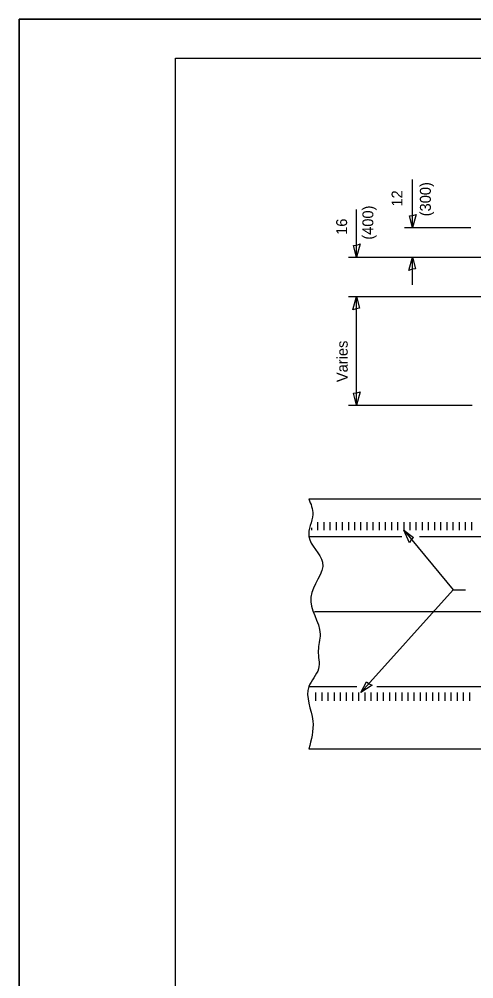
# Model space of a CAD drawing. Extents: x 481972 to 482652, y 100993 to 101433.
# Drawn here: x 481972.2 to 482088.5, y 101187.7 to 101433.2 of the extents above; entities that cross this region are included whole.
import ezdxf

# ---------------------------------------------------------------- set-up
doc = ezdxf.new("R2010")
doc.units = 0
for name, color, linetype in [('Alignment_PR_50 Scale Centerline', 7, 'Continuous'), ('Design_PR_Roadway Dimensions', 7, 'Continuous'), ('Design_PR_Roadway Notes', 7, 'Continuous'), ('Level 48', 7, 'Continuous'), ('Sheets_50 Reference Boundary', 7, 'Continuous'), ('Sheets_General Details', 7, 'Continuous'), ('Sheets_Printer Plotting Border', 7, 'Continuous'), ('Stage_Construction Traffic Control', 7, 'Continuous'), ('Topo_EOP', 7, 'Continuous')]:
    doc.layers.add(name, color=color, linetype=linetype)

msp = doc.modelspace()

# ---------------------------------------------------------------- linework, layer by layer
at = {"layer": 'Alignment_PR_50 Scale Centerline'}
msp.add_line((482047.74, 101281.67), (482317.25, 101281.67), dxfattribs=at)
at = {"layer": 'Design_PR_Roadway Dimensions'}
for p, q in [((482072.84, 101379.85), (482072.84, 101392.18)), ((482058.5, 101372.28), (482058.5, 101384.44)), ((482070.81, 101379.85), (482087.76, 101379.85)), ((482056.48, 101372.28), (482093.61, 101372.28)), ((482072.84, 101365.25), (482072.84, 101372.28)), ((482056.48, 101362.19), (482093.45, 101362.19)), ((482058.5, 101334.47), (482058.5, 101362.19)), ((482056.48, 101334.47), (482088.08, 101334.47))]:
    msp.add_line(p, q, dxfattribs=at)
for points in [[(482073.78, 101383.23), (482072.84, 101379.85), (482072.09, 101382.84), (482072.92, 101382.95)], [(482059.44, 101375.66), (482058.5, 101372.28), (482057.76, 101375.28), (482058.58, 101375.38)], [(482071.9, 101368.91), (482072.84, 101372.28), (482073.59, 101369.29), (482072.76, 101369.19)], [(482057.57, 101358.82), (482058.5, 101362.19), (482059.25, 101359.2), (482058.42, 101359.1)], [(482059.44, 101337.84), (482058.5, 101334.47), (482057.76, 101337.46), (482058.58, 101337.57)]]:
    msp.add_lwpolyline(points, close=True, dxfattribs=at)
at = {"layer": 'Design_PR_Roadway Notes'}
for p, q in [((482070.6, 101302.44), (482083.24, 101287.19)), ((482059.58, 101260.9), (482083.24, 101287.19)), ((482083.24, 101287.19), (482086.43, 101287.19))]:
    msp.add_line(p, q, dxfattribs=at)
for points in [[(482072.03, 101299.24), (482070.6, 101302.44), (482073.09, 101300.61), (482072.52, 101300)], [(482062.54, 101262.78), (482059.58, 101260.9), (482061.03, 101263.62), (482061.71, 101263.15)]]:
    msp.add_lwpolyline(points, close=True, dxfattribs=at)
at = {"layer": 'Level 48'}
msp.add_lwpolyline([(481972.17, 101433.16), (482652.17, 101433.16), (482652.17, 100993.16), (481972.17, 100993.16)], close=True, dxfattribs=at)
at = {"layer": 'Sheets_50 Reference Boundary'}
msp.add_lwpolyline([(482012.17, 101423.16), (482642.17, 101423.16), (482642.17, 101023.16), (482012.17, 101023.16)], close=True, dxfattribs=at)
at = {"layer": 'Sheets_General Details'}
for p, q in [((481972.17, 101433.16), (481972.17, 100993.16)), ((482652.17, 101433.16), (481972.17, 101433.16))]:
    msp.add_line(p, q, dxfattribs=at)
msp.add_lwpolyline([(482012.17, 101423.16), (482642.17, 101423.16), (482642.17, 101003.16), (482012.17, 101003.16)], close=True, dxfattribs=at)
at = {"layer": 'Sheets_Printer Plotting Border'}
msp.add_lwpolyline([(481972.17, 100993.16), (482652.17, 100993.16), (482652.17, 101433.16), (481972.17, 101433.16)], close=True, dxfattribs=at)
at = {"layer": 'Stage_Construction Traffic Control'}
for p, q in [((482046.96, 101303.01), (482046.96, 101302.43)), ((482048.54, 101304.53), (482048.54, 101302.43)), ((482050.11, 101304.53), (482050.11, 101302.43)), ((482051.69, 101304.53), (482051.69, 101302.43)), ((482053.26, 101304.53), (482053.26, 101302.43)), ((482054.83, 101304.53), (482054.83, 101302.43)), ((482056.41, 101304.53), (482056.41, 101302.43)), ((482057.98, 101304.53), (482057.98, 101302.43)), ((482059.56, 101304.53), (482059.56, 101302.43)), ((482061.13, 101304.53), (482061.13, 101302.43)), ((482062.7, 101304.53), (482062.7, 101302.43)), ((482064.28, 101304.53), (482064.28, 101302.43)), ((482065.85, 101304.53), (482065.85, 101302.43)), ((482067.43, 101304.53), (482067.43, 101302.43)), ((482069, 101304.53), (482069, 101302.43)), ((482070.58, 101304.53), (482070.58, 101302.43)), ((482072.15, 101304.53), (482072.15, 101302.43)), ((482073.72, 101304.53), (482073.72, 101302.43)), ((482075.3, 101304.53), (482075.3, 101302.43)), ((482076.87, 101304.53), (482076.87, 101302.43)), ((482078.45, 101304.53), (482078.45, 101302.43)), ((482080.02, 101304.53), (482080.02, 101302.43)), ((482081.59, 101304.53), (482081.59, 101302.43)), ((482083.17, 101304.53), (482083.17, 101302.43)), ((482084.74, 101304.53), (482084.74, 101302.43)), ((482086.32, 101304.53), (482086.32, 101302.43)), ((482087.89, 101304.53), (482087.89, 101302.43)), ((482048.11, 101258.8), (482048.11, 101260.9)), ((482049.69, 101258.8), (482049.69, 101260.9)), ((482051.26, 101258.8), (482051.26, 101260.9)), ((482052.83, 101258.8), (482052.83, 101260.9)), ((482054.41, 101258.8), (482054.41, 101260.9)), ((482055.98, 101258.8), (482055.98, 101260.9)), ((482057.56, 101258.8), (482057.56, 101260.9)), ((482059.13, 101258.8), (482059.13, 101260.9)), ((482060.71, 101258.8), (482060.71, 101260.9)), ((482062.28, 101258.8), (482062.28, 101260.9)), ((482063.85, 101258.8), (482063.85, 101260.9)), ((482065.43, 101258.8), (482065.43, 101260.9)), ((482067, 101258.8), (482067, 101260.9)), ((482068.58, 101258.8), (482068.58, 101260.9)), ((482070.15, 101258.8), (482070.15, 101260.9)), ((482071.73, 101258.8), (482071.73, 101260.9)), ((482073.3, 101258.8), (482073.3, 101260.9)), ((482074.87, 101258.8), (482074.87, 101260.9)), ((482076.45, 101258.8), (482076.45, 101260.9)), ((482078.02, 101258.8), (482078.02, 101260.9)), ((482079.6, 101258.8), (482079.6, 101260.9)), ((482081.17, 101258.8), (482081.17, 101260.9)), ((482082.74, 101258.8), (482082.74, 101260.9)), ((482084.32, 101258.8), (482084.32, 101260.9)), ((482085.89, 101258.8), (482085.89, 101260.9)), ((482087.47, 101258.8), (482087.47, 101260.9))]:
    msp.add_line(p, q, dxfattribs=at)
at = {"layer": 'Topo_EOP'}
for p, q in [((482046.29, 101310.46), (482315.79, 101310.46)), ((482046.29, 101300.86), (482070.1, 101300.86)), ((482074.6, 101300.86), (482315.79, 101300.86)), ((482046.29, 101262.47), (482058.57, 101262.47)), ((482063.73, 101262.47), (482315.79, 101262.47)), ((482046.29, 101246.48), (482102.89, 101246.48))]:
    msp.add_line(p, q, dxfattribs=at)
msp.add_spline([(482046.29, 101310.46), (482047.31, 101306.5), (482046.29, 101300.86), (482049.84, 101294.24), (482046.78, 101285.35), (482049.19, 101275.84), (482048.71, 101271.62), (482048.78, 101267.01), (482046.29, 101262.47), (482047.31, 101253.62), (482046.29, 101246.48)], degree=3, dxfattribs=at)

# ---------------------------------------------------------------- texts
at = {"layer": 'Design_PR_Roadway Dimensions'}
for s, p in [('(300)', (482077.53, 101382.74)), ('12', (482070.27, 101385.23)), ('(400)', (482062.81, 101376.75)), ('16', (482056.1, 101377.99)), ('Varies', (482056.25, 101340.32))]:
    msp.add_text(s, height=2.8, rotation=90, dxfattribs=at).set_placement(p)

doc.saveas('drawing.dxf')
